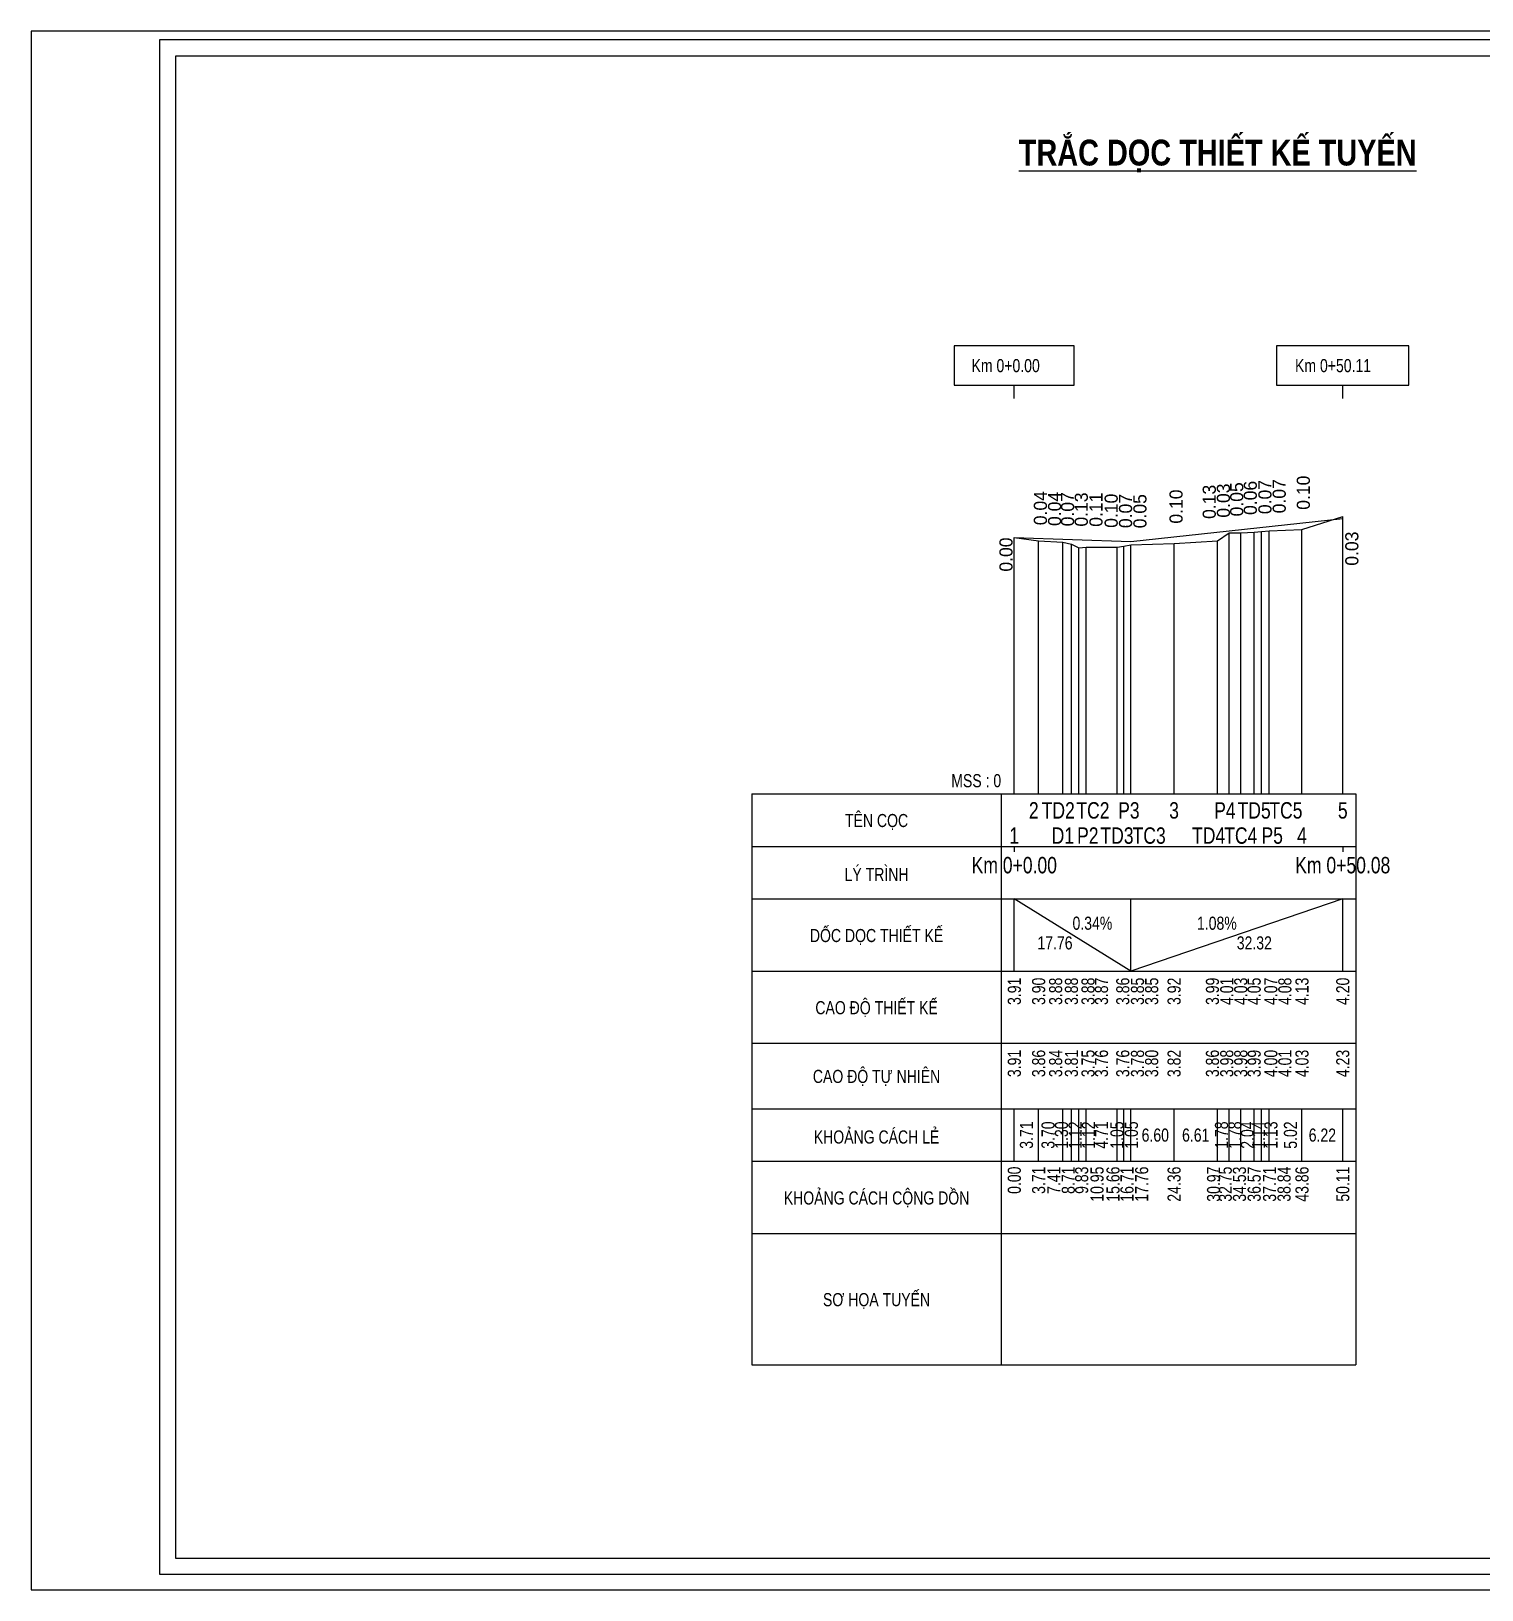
# Model space of a CAD drawing. Header units: inches. Extents: x 190 to 1294, y -286 to 620.
# Drawn here: x 190.3 to 411.4, y -79.3 to 158.3 of the extents above; entities that cross this region are included whole.
import ezdxf
from ezdxf.enums import TextEntityAlignment as Align

# ---------------------------------------------------------------- set-up
doc = ezdxf.new("R2010")
doc.units = ezdxf.units.IN
doc.header["$MEASUREMENT"] = 0
for name, color, linetype in [('Bang TD tu nhien', 3, 'Continuous'), ('DD Ranh dan trong 1 trai', 2, 'Continuous'), ('Duong do thiet ke', 2, 'Continuous'), ('Duong dong trac doc tu nhien', 9, 'Continuous'), ('ENTTNTHIETKE1', 2, 'Continuous'), ('KHUNGTEN', 5, 'Continuous'), ('thep', 2, 'Continuous'), ('Trac doc tu nhien', 3, 'Continuous'), ('TracDoc', 7, 'Continuous')]:
    doc.layers.add(name, color=color, linetype=linetype)
doc.layers.add('LC Text2', color=7, linetype='Continuous', lineweight=25)
doc.styles.add('BangTD', font='viet buddy.shx', dxfattribs={"width": 0.8})
doc.styles.add('LC 1', font='')
doc.styles.add('LC3', font='', dxfattribs={"width": 0.8})
doc.styles.get('LC 1').set_extended_font_data('.VnAvantH', bold=True)
doc.styles.get('LC3').set_extended_font_data('.VnArialH', bold=True)

# ---------------------------------------------------------------- blocks, each defined once
blk = doc.blocks.new('khung vpn')
at = {"layer": 'Defpoints'}
for p, q in [((52556.46, -4195.446), (52498.758, -4195.446)), ((52498.758, -4195.446), (52498.758, -4235.276)), ((52498.758, -4235.276), (52556.46, -4235.276))]:
    blk.add_line(p, q, dxfattribs=at)
at = {"layer": 'KHUNGTEN'}
blk.add_lwpolyline([(52556.243, -4234.885), (52502.048, -4234.885), (52502.048, -4195.662), (52556.243, -4195.662)], close=True, dxfattribs=at)
at = {"layer": 'thep'}
blk.add_lwpolyline([(52555.832, -4234.474), (52502.459, -4234.474), (52502.459, -4196.073), (52555.832, -4196.073)], close=True, dxfattribs=at)
blk = doc.blocks.new('TIEUDE1')
at = {"layer": 'LC Text2', "color": 7, "style": 'LC 1'}
blk.add_attdef('TIªU§Ò', text='', height=5, dxfattribs=at).set_placement((0, 0), align=Align.BOTTOM_CENTER)
blk.add_attdef('TL', text='', height=3, dxfattribs=at).set_placement((0, -2), align=Align.TOP_CENTER)

msp = doc.modelspace()

# ---------------------------------------------------------------- linework, layer by layer
at = {"layer": 'Bang TD tu nhien', "color": 3}
for p, q in [((300.16, 42.02), (300.16, -44.98)), ((300.16, 42.02), (392.24, 42.02)), ((338.16, 42.02), (338.16, -44.98)), ((392.24, 42.02), (392.24, -44.98)), ((300.16, 34.02), (392.24, 34.02)), ((300.16, 26.02), (392.24, 26.02)), ((300.16, 15.02), (392.24, 15.02)), ((300.16, 4.02), (392.24, 4.02)), ((300.16, -5.98), (392.24, -5.98)), ((300.16, -13.98), (392.24, -13.98)), ((300.16, -24.98), (392.24, -24.98)), ((300.16, -44.98), (392.24, -44.98))]:
    msp.add_line(p, q, dxfattribs=at)
at = {"layer": 'Duong do thiet ke', "color": 1}
for p, q in [((357.92, 80.52), (390.24, 84.02)), ((340.16, 81.12), (357.92, 80.52))]:
    msp.add_line(p, q, dxfattribs=at)
at = {"layer": 'Duong dong trac doc tu nhien', "color": 8}
for p, q in [((390.24, 42.02), (390.24, 84.32)), ((340.16, 42.02), (340.16, 81.12)), ((372.91, 42.02), (372.91, 81.82)), ((374.69, 42.02), (374.69, 81.82)), ((376.73, 42.02), (376.73, 81.92)), ((377.87, 42.02), (377.87, 82.02)), ((379, 42.02), (379, 82.12)), ((384.02, 42.02), (384.02, 82.32)), ((343.87, 42.02), (343.87, 80.62)), ((347.57, 42.02), (347.57, 80.42)), ((348.87, 42.02), (348.87, 80.12)), ((349.99, 42.02), (349.99, 79.52)), ((351.11, 42.02), (351.11, 79.62)), ((355.82, 42.02), (355.82, 79.62)), ((356.87, 42.02), (356.87, 79.82)), ((357.92, 42.02), (357.92, 80.02)), ((364.52, 42.02), (364.52, 80.22)), ((371.13, 42.02), (371.13, 80.62))]:
    msp.add_line(p, q, dxfattribs=at)
at = {"layer": 'Trac doc tu nhien', "color": 3}
for points in [[(340.16, 102.32), (340.16, 104.32), (349.3, 104.32), (349.3, 110.32), (331.01, 110.32), (331.01, 104.32), (340.16, 104.32)], [(390.24, 102.32), (390.24, 104.32), (400.33, 104.32), (400.33, 110.32), (380.14, 110.32), (380.14, 104.32), (390.24, 104.32)], [(340.16, 81.12), (343.87, 80.62), (347.57, 80.42), (348.87, 80.12), (349.99, 79.52), (351.11, 79.62), (355.82, 79.62), (356.87, 79.82), (357.92, 80.02), (364.52, 80.22), (371.13, 80.62), (372.91, 81.82), (374.69, 81.82), (376.73, 81.92), (377.87, 82.02), (379, 82.12), (384.02, 82.32), (390.24, 84.32)]]:
    msp.add_lwpolyline(points, dxfattribs=at)
at = {"layer": 'TracDoc', "color": 5}
for p, q in [((340.16, 34.02), (340.16, 33.22)), ((390.24, 34.02), (390.24, 33.22))]:
    msp.add_line(p, q, dxfattribs=at)
at = {"layer": 'TracDoc', "color": 2}
for p, q in [((340.16, 15.02), (340.16, 26.02)), ((357.92, 15.02), (340.16, 26.02)), ((357.92, 15.02), (357.92, 26.02)), ((390.24, 26.02), (357.92, 15.02)), ((390.24, 15.02), (390.24, 26.02))]:
    msp.add_line(p, q, dxfattribs=at)
at = {"layer": 'TracDoc', "color": 3}
for p, q in [((340.16, -13.98), (340.16, -5.98)), ((343.87, -13.98), (343.87, -5.98)), ((347.57, -13.98), (347.57, -5.98)), ((348.87, -13.98), (348.87, -5.98)), ((349.99, -13.98), (349.99, -5.98)), ((351.11, -13.98), (351.11, -5.98)), ((355.82, -13.98), (355.82, -5.98)), ((356.87, -13.98), (356.87, -5.98)), ((357.92, -13.98), (357.92, -5.98)), ((364.52, -13.98), (364.52, -5.98)), ((371.13, -13.98), (371.13, -5.98)), ((372.91, -13.98), (372.91, -5.98)), ((374.69, -13.98), (374.69, -5.98)), ((376.73, -13.98), (376.73, -5.98)), ((377.87, -13.98), (377.87, -5.98)), ((379, -13.98), (379, -5.98)), ((384.02, -13.98), (384.02, -5.98)), ((390.24, -13.98), (390.24, -5.98))]:
    msp.add_line(p, q, dxfattribs=at)

# ---------------------------------------------------------------- block references
at = {"layer": 'ENTTNTHIETKE1', "color": 6, "xscale": 5.965326529308613, "yscale": 5.965326529308613, "zscale": 5.965326529308613}
msp.add_blockref('khung vpn', (-312981.97, 25185.5), dxfattribs=at)
at = {"layer": 'LC Text2'}
ref = msp.add_blockref('TIEUDE1', (371.17, 136.64, 0), dxfattribs=dict(at, xscale=0.8000020620485555, yscale=0.8000020620485555, zscale=0.8000020620485555, rotation=359.9999999976748))
ref.add_attrib('TIªU§Ò', '%%UTR¾C DäC THIÕT KÕ TUYÕN', dxfattribs={"color": 7, "height": 3.9395, "rotation": 360, "style": 'LC3', "width": 0.8}).set_placement((371.17, 136.64, 0), align=Align.BOTTOM_CENTER)

# ---------------------------------------------------------------- texts
at = {"layer": 'Bang TD tu nhien', "color": 3, "style": 'BangTD', "width": 0.8}
for s, p in [('TÊN CỌC', (319.16, 38.02)), ('LÝ TRÌNH', (319.16, 30.02)), ('DỐC DỌC THIẾT KẾ', (319.16, 20.52)), ('CAO ĐỘ THIẾT KẾ', (319.16, 9.52)), ('CAO ĐỘ TỰ NHIÊN', (319.16, -0.98)), ('KHOẢNG CÁCH LẺ', (319.16, -9.98)), ('KHOẢNG CÁCH CỘNG DỒN', (319.16, -19.48)), ('SƠ HỌA TUYẾN', (319.16, -34.98))]:
    msp.add_text(s, height=2, dxfattribs=at).set_placement(p, align=Align.MIDDLE)
at = {"layer": 'DD Ranh dan trong 1 trai', "color": 2}
for s, p in [('0.10', (385.83, 85.34)), ('0.04', (345.74, 82.99)), ('0.04', (347.9, 82.87)), ('0.10', (366.42, 83.23)), ('0.13', (371.48, 83.95)), ('0.03', (373.64, 84.14)), ('0.05', (375.67, 84.33)), ('0.06', (377.74, 84.55)), ('0.07', (379.97, 84.68)), ('0.07', (382.15, 84.8)), ('0.07', (349.88, 82.82)), ('0.13', (351.97, 82.78)), ('0.11', (354.21, 82.75)), ('0.10', (356.53, 82.59)), ('0.07', (358.72, 82.55)), ('0.05', (360.91, 82.52))]:
    msp.add_text(s, height=2, rotation=90, dxfattribs=at).set_placement(p, align=Align.BOTTOM_LEFT)
for s, p in [('0.00', (340.49, 81.12)), ('0.03', (393.22, 82.02))]:
    msp.add_text(s, height=2, rotation=90, dxfattribs=at).set_placement(p, align=Align.BOTTOM_RIGHT)
at = {"layer": 'Trac doc tu nhien', "color": 3, "char_height": 2, "attachment_point": 1}
for s, insert, width in [('\\Fviet buddy.shx;\\W0.8000000000;\\T1.0000000000;\\o\\lKm 0+0.00', (333.64, 108.32), 14.2476), ('{\\Fviet buddy|c0;\\W0.8;Km 0+50.11}', (382.96, 108.32), 15.7714)]:
    msp.add_mtext(s, dxfattribs=dict(at, insert=insert, width=width))
at = {"layer": 'Trac doc tu nhien', "color": 3, "insert": (338.16, 43.02), "char_height": 2, "attachment_point": 9, "style": 'BangTD'}
msp.add_mtext('MSS : 0', dxfattribs=at)
at = {"layer": 'TracDoc', "color": 5, "style": 'BangTD', "width": 0.8}
for s, p in [('2', (343.13, 40.77)), ('TD2', (346.86, 40.77)), ('TC2', (352.15, 40.77)), ('P3', (357.63, 40.77)), ('3', (364.52, 40.77)), ('P4', (372.27, 40.77)), ('TD5', (376.73, 40.77)), ('TC5', (381.57, 40.77)), ('5', (390.24, 40.77)), ('Km 0+0.00', (340.16, 32.42)), ('Km 0+50.08', (390.24, 32.42))]:
    msp.add_text(s, height=2.5, dxfattribs=at).set_placement(p, align=Align.TOP_CENTER)
for s, p in [('1', (340.16, 33.68)), ('D1', (347.57, 33.68)), ('P2', (351.37, 33.68)), ('TD3', (355.82, 33.68)), ('TC3', (360.72, 33.68)), ('TD4', (369.79, 33.68)), ('TC4', (374.69, 33.68)), ('P5', (379.48, 33.68)), ('4', (384.02, 33.68))]:
    msp.add_text(s, height=2.5, dxfattribs=at).set_placement(p, align=Align.BOTTOM_CENTER)
at = {"layer": 'TracDoc', "color": 2, "style": 'BangTD', "width": 0.8}
msp.add_text('0.34%', height=2, dxfattribs=at).set_placement((349.04, 20.72), align=Align.BOTTOM_LEFT)
msp.add_text('1.08%', height=2, dxfattribs=at).set_placement((374.08, 20.72), align=Align.BOTTOM_RIGHT)
msp.add_text('17.76', height=2, dxfattribs=at).set_placement((349.04, 20.32), align=Align.TOP_RIGHT)
msp.add_text('32.32', height=2, dxfattribs=at).set_placement((374.08, 20.32), align=Align.TOP_LEFT)
for s, p in [('3.91', (340.16, 14.02)), ('3.90', (343.87, 14.02)), ('3.88', (346.46, 14.02)), ('3.88', (348.87, 14.02)), ('3.88', (351.4, 14.02)), ('3.87', (353.45, 14.02)), ('3.86', (356.7, 14.02)), ('3.85', (358.94, 14.02)), ('3.85', (361.1, 14.02)), ('3.92', (364.52, 14.02)), ('3.99', (370.37, 14.02)), ('4.01', (372.55, 14.02)), ('4.03', (374.69, 14.02)), ('4.05', (376.73, 14.02)), ('4.07', (379.27, 14.02)), ('4.08', (381.41, 14.02)), ('4.13', (384.02, 14.02)), ('4.20', (390.24, 14.02))]:
    msp.add_text(s, height=2, rotation=90, dxfattribs=at).set_placement(p, align=Align.MIDDLE_RIGHT)
at = {"layer": 'TracDoc', "color": 3, "style": 'BangTD', "width": 0.8}
for s, p in [('3.91', (340.16, 3.02)), ('3.86', (343.87, 3.02)), ('3.84', (346.46, 3.02)), ('3.81', (348.87, 3.02)), ('3.75', (351.4, 3.02)), ('3.76', (353.45, 3.02)), ('3.76', (356.7, 3.02)), ('3.78', (358.94, 3.02)), ('3.80', (361.1, 3.02)), ('3.82', (364.52, 3.02)), ('3.86', (370.37, 3.02)), ('3.98', (372.55, 3.02)), ('3.98', (374.69, 3.02)), ('3.99', (376.73, 3.02)), ('4.00', (379.27, 3.02)), ('4.01', (381.41, 3.02)), ('4.03', (384.02, 3.02)), ('4.23', (390.24, 3.02)), ('0.00', (340.16, -14.78)), ('3.71', (343.87, -14.78)), ('7.41', (346.18, -14.78)), ('8.71', (348.39, -14.78)), ('9.83', (350.43, -14.78)), ('10.95', (352.77, -14.78)), ('15.66', (355.21, -14.78)), ('16.71', (357.34, -14.78)), ('17.76', (359.58, -14.78)), ('24.36', (364.52, -14.78)), ('30.97', (370.54, -14.78)), ('32.75', (372.32, -14.78)), ('34.53', (374.49, -14.78)), ('36.57', (376.73, -14.78)), ('37.71', (379.08, -14.78)), ('38.84', (381.29, -14.78)), ('43.86', (384.02, -14.78)), ('50.11', (390.24, -14.78))]:
    msp.add_text(s, height=2, rotation=90, dxfattribs=at).set_placement(p, align=Align.MIDDLE_RIGHT)
for s, p in [('3.71', (342.01, -9.98)), ('3.70', (345.3, -9.98)), ('1.30', (347.35, -9.98)), ('1.12', (349.43, -9.98)), ('1.12', (351.46, -9.98)), ('4.71', (353.46, -9.98)), ('1.05', (355.81, -9.98)), ('1.05', (358.01, -9.98)), ('1.78', (371.75, -9.98)), ('1.78', (373.8, -9.98)), ('2.04', (375.71, -9.98)), ('1.14', (377.38, -9.98)), ('1.13', (379.29, -9.98)), ('5.02', (382.26, -9.98))]:
    msp.add_text(s, height=2, rotation=90, dxfattribs=at).set_placement(p, align=Align.MIDDLE_CENTER)
for s, p in [('6.60', (361.66, -9.98)), ('6.61', (367.82, -9.98)), ('6.22', (387.13, -9.98))]:
    msp.add_text(s, height=2, dxfattribs=at).set_placement(p, align=Align.MIDDLE_CENTER)

doc.saveas('drawing.dxf')
